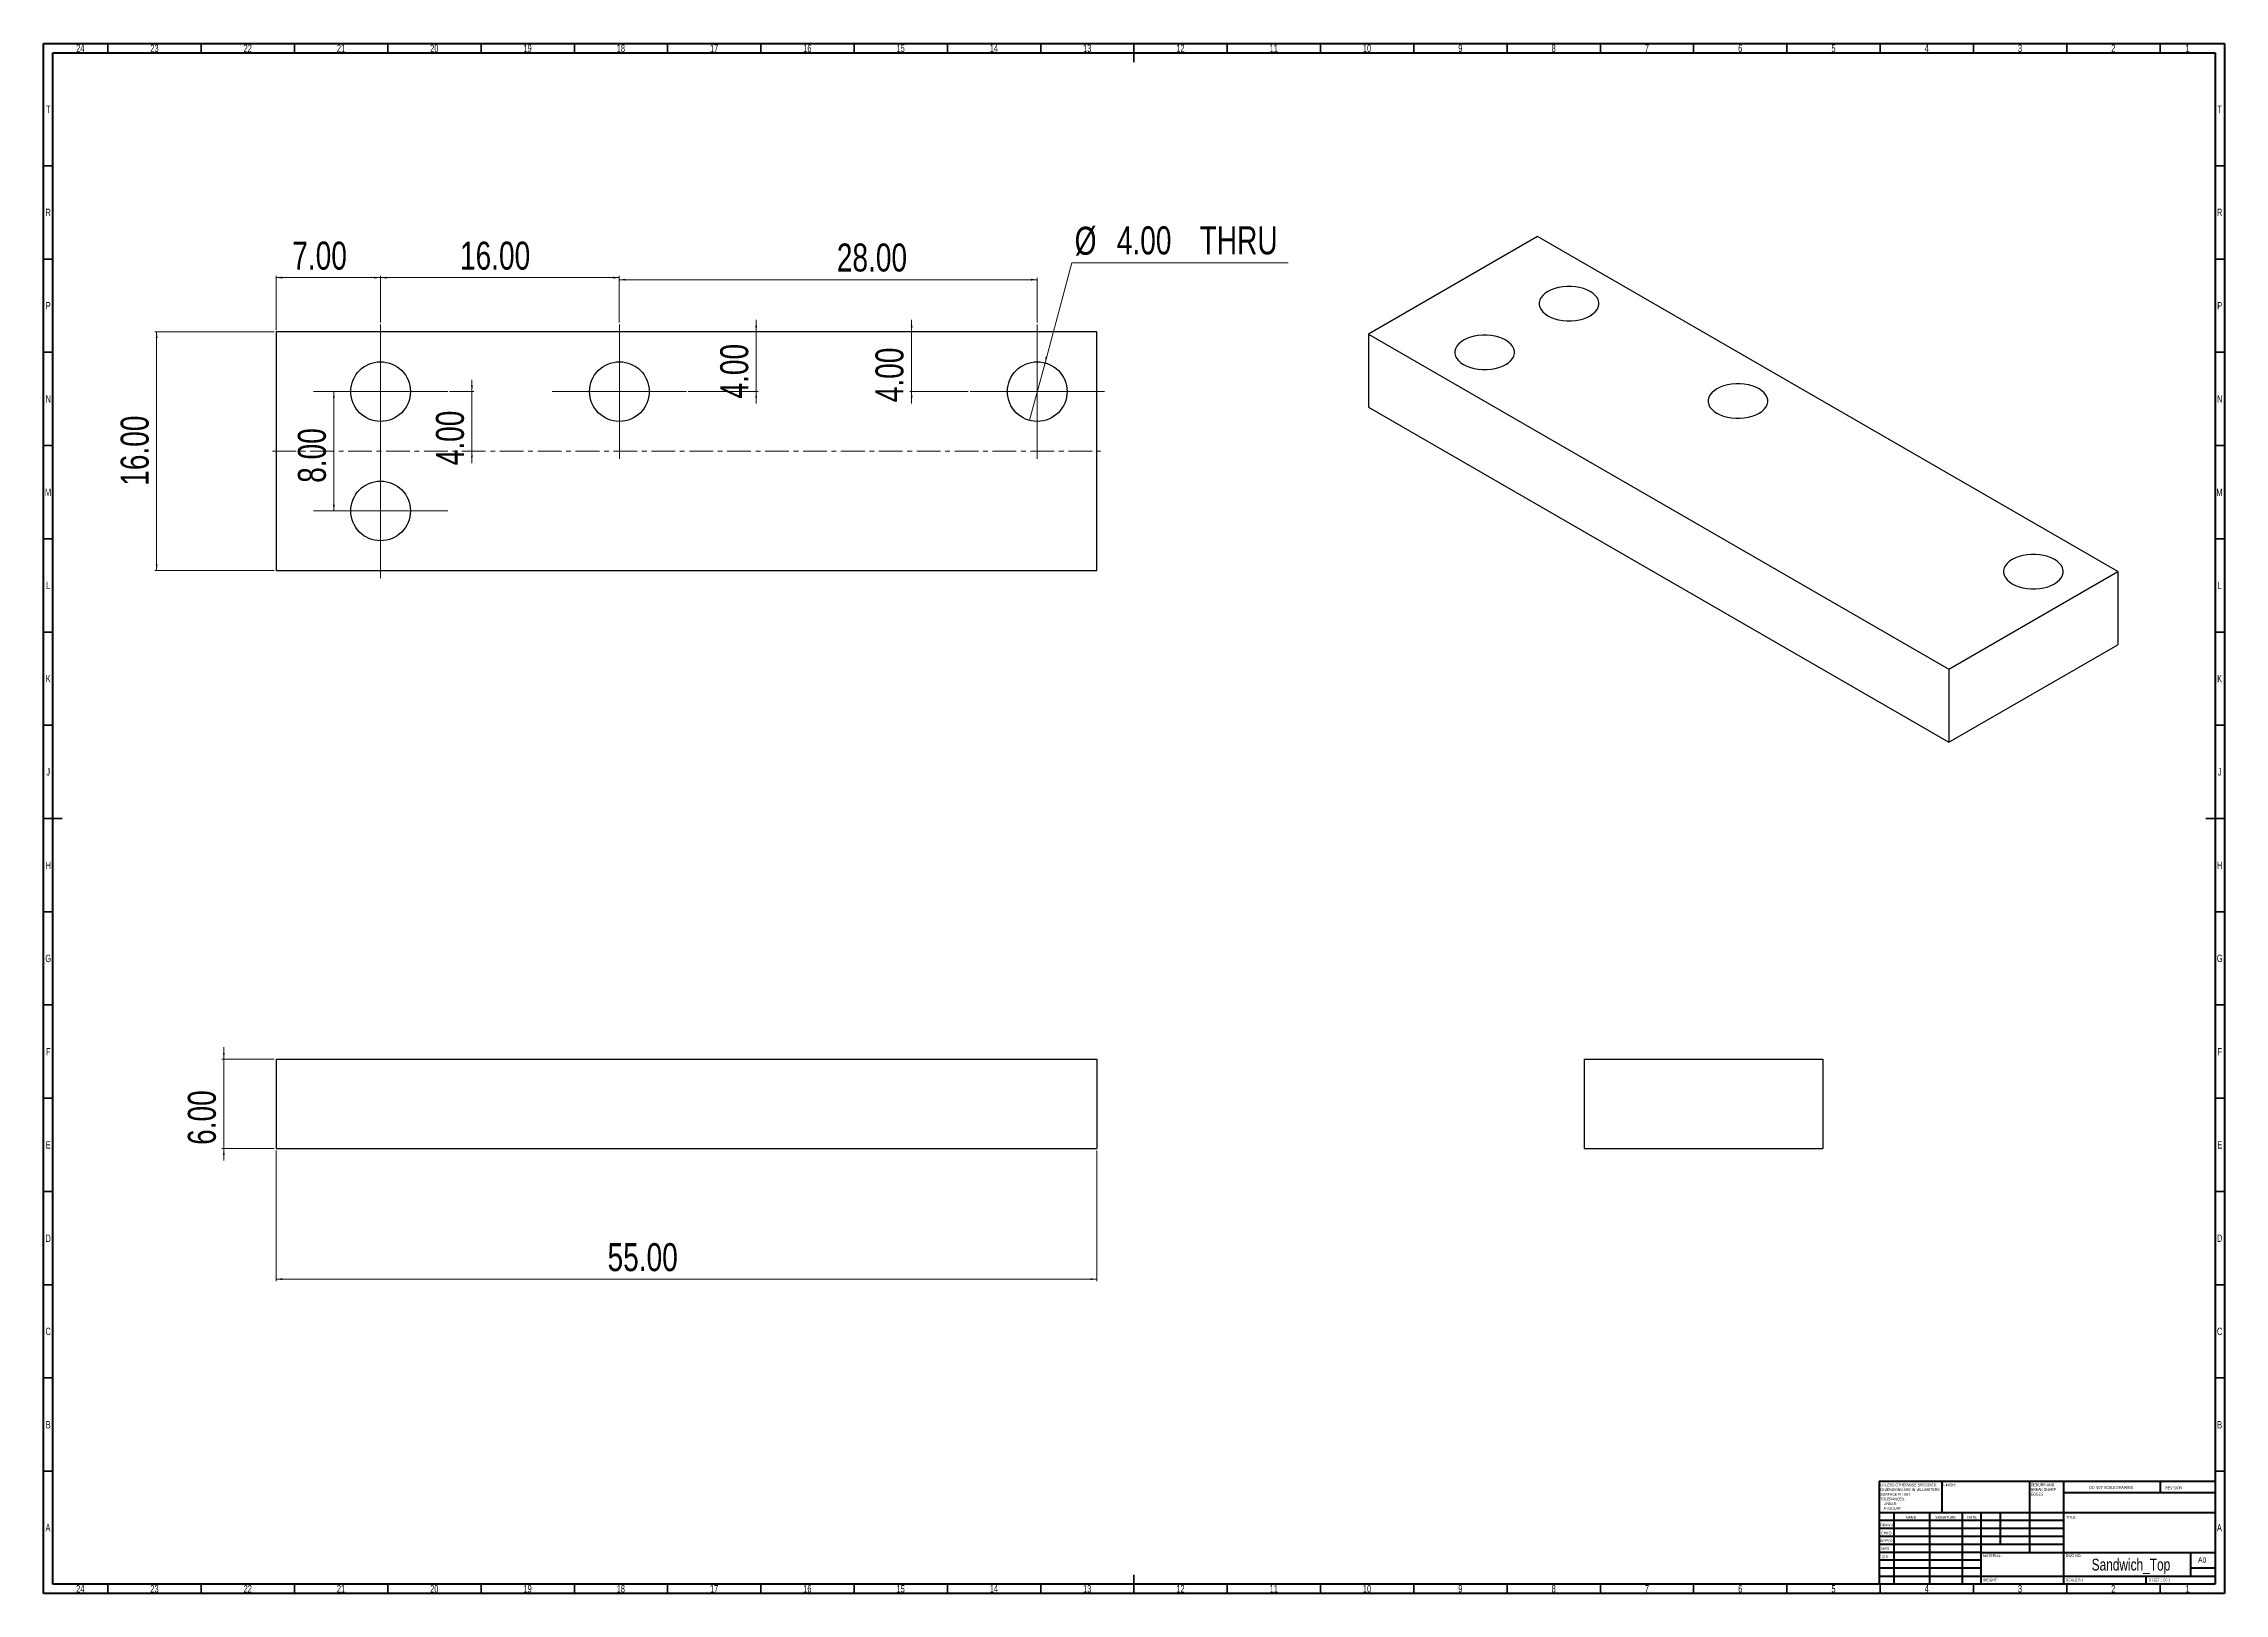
# Model space of a CAD drawing. Header units: millimetres. Extents: x 15 to 1184, y 5 to 836.
import ezdxf

# ---------------------------------------------------------------- set-up
doc = ezdxf.new("R2010")
doc.units = ezdxf.units.MM
doc.linetypes.add('CENTERX2', pattern=[20.32, 12.7, -2.54, 2.54, -2.54])
doc.styles.add('SLDTEXTSTYLE0', font='TXT', dxfattribs={"width": 0.75})
doc.styles.add('SLDTEXTSTYLE1', font='TXT', dxfattribs={"width": 0.686449})
doc.styles.add('SLDTEXTSTYLE2', font='TXT', dxfattribs={"width": 0.6875})
doc.dimstyles.new('SLDDIMSTYLE0', dxfattribs={"dimtxt": 15, "dimasz": 3.302, "dimexe": 0, "dimexo": 0.0625, "dimgap": 3.75, "dimtad": 1, "dimlfac": 0.125, "dimrnd": 1e-09, "dimzin": 4, "dimdsep": 46, "dimtxsty": 'SLDTEXTSTYLE0', "dimsah": 1, "dimcen": 0.09, "dimadec": 0, "dimazin": 1, "dimtfac": 1, "dimtmove": 0, "dimatfit": 0, "dimfxl": 0, "dimfrac": 2, "dimtolj": 1, "dimtzin": 12, "dimarcsym": 0})
doc.dimstyles.new('SLDDIMSTYLE1', dxfattribs={"dimtxt": 15, "dimasz": 3.302, "dimexe": 0, "dimexo": 0.0625, "dimgap": 3.75, "dimtad": 1, "dimlfac": 0.125, "dimrnd": 1e-09, "dimzin": 4, "dimdsep": 46, "dimtxsty": 'SLDTEXTSTYLE0', "dimsah": 1, "dimcen": 0.09, "dimadec": 0, "dimazin": 1, "dimtfac": 1, "dimtofl": 0, "dimtmove": 0, "dimatfit": 3, "dimfxl": 0, "dimfrac": 2, "dimtolj": 1, "dimtzin": 12, "dimarcsym": 0})
doc.dimstyles.new('SLDDIMSTYLE2', dxfattribs={"dimtxt": 15, "dimasz": 3.302, "dimexe": 0, "dimexo": 0.0625, "dimgap": 3.75, "dimtad": 0, "dimtih": 1, "dimtoh": 1, "dimlfac": 0.125, "dimrnd": 1e-09, "dimzin": 4, "dimdsep": 46, "dimtxsty": 'SLDTEXTSTYLE0', "dimblk1": 'NONE', "dimsah": 1, "dimcen": 0, "dimadec": 0, "dimazin": 1, "dimtfac": 1, "dimtmove": 0, "dimatfit": 3, "dimldrblk": 'NONE', "dimfxl": 0, "dimfrac": 2, "dimtolj": 1, "dimtzin": 12, "dimarcsym": 0})

# ---------------------------------------------------------------- blocks, each defined once
blk = doc.blocks.new('SW_NOTE_0')
at = {"color": 0, "linetype": 'Continuous', "lineweight": 0, "char_height": 1.5, "attachment_point": 1, "style": 'SLDTEXTSTYLE0'}
for s, insert in [('UNLESS OTHERWISE SPECIFIED:', (0, 1.9)), ('TOLERANCES:', (0, -5.6)), ('DIMENSIONS ARE IN MILLIMETERS', (0, -0.6)), ('SURFACE FINISH:', (0, -3.1)), ('ANGULAR:', (1.7, -10.6)), ('LINEAR:', (1.7, -8.1))]:
    blk.add_mtext(s, dxfattribs=dict(at, insert=insert))
blk = doc.blocks.new('SW_NOTE_0_1')
at = {"color": 0, "linetype": 'Continuous', "lineweight": 0, "char_height": 1.5, "attachment_point": 1, "style": 'SLDTEXTSTYLE0'}
for s, insert in [('DEBURR AND', (0, 1.9)), ('BREAK SHARP', (0, -0.6)), ('EDGES', (0, -3.1))]:
    blk.add_mtext(s, dxfattribs=dict(at, insert=insert))
blk = doc.blocks.new('_D')
at = {"color": 7, "linetype": 'Continuous', "lineweight": 0}
for p, q in [((111.6, 291.5), (111.6, 297.8)), ((138.6, 291.5), (110.6, 291.5)), ((111.6, 291.5), (111.6, 243.5)), ((138.6, 243.5), (110.6, 243.5)), ((111.6, 243.5), (111.6, 237.1))]:
    blk.add_line(p, q, dxfattribs=at)
at = {"color": 7, "linetype": 'Continuous', "lineweight": 18}
for points in [[(111.6, 291.5), (112.1, 294.8), (111.1, 294.8)], [(111.6, 243.5), (111.1, 240.2), (112.1, 240.2)]]:
    blk.add_solid(points, dxfattribs=at)
at = {"color": 7, "linetype": 'Continuous', "lineweight": 18, "insert": (92.3, 245.5), "char_height": 15, "attachment_point": 1, "rotation": 90, "style": 'SLDTEXTSTYLE0'}
blk.add_mtext('6.00', dxfattribs=at)
blk = doc.blocks.new('_D_1')
at = {"color": 7, "linetype": 'Continuous', "lineweight": 0}
for p, q in [((139.6, 242.5), (139.6, 172.5)), ((579.6, 242.5), (579.6, 172.5)), ((139.6, 173.5), (579.6, 173.5))]:
    blk.add_line(p, q, dxfattribs=at)
at = {"color": 7, "linetype": 'Continuous', "lineweight": 18}
for points in [[(139.6, 173.5), (142.9, 173), (142.9, 174)], [(579.6, 173.5), (576.3, 174), (576.3, 173)]]:
    blk.add_solid(points, dxfattribs=at)
at = {"color": 7, "linetype": 'Continuous', "lineweight": 18, "insert": (317.3, 192.8), "char_height": 15, "attachment_point": 1, "style": 'SLDTEXTSTYLE0'}
blk.add_mtext('55.00', dxfattribs=at)
blk = doc.blocks.new('_D_2')
at = {"color": 7, "linetype": 'Continuous', "lineweight": 0}
for p, q in [((551.8, 664.9), (566.1, 718.4)), ((566.1, 718.4), (682.1, 718.4)), ((543.5, 634), (551.8, 664.9))]:
    blk.add_line(p, q, dxfattribs=at)
at = {"color": 7, "linetype": 'Continuous', "lineweight": 18}
blk.add_solid([(551.8, 664.9), (553.1, 667.9), (552.1, 668.2)], dxfattribs=at)
at = {"color": 7, "linetype": 'Continuous', "lineweight": 18, "char_height": 15, "attachment_point": 1, "style": 'SLDTEXTSTYLE0'}
for s, insert in [('%%c', (567.7, 737.8)), ('4.00', (590.3, 738)), ('THRU', (634.7, 738))]:
    blk.add_mtext(s, dxfattribs=dict(at, insert=insert))
blk = doc.blocks.new('_None')
blk = doc.blocks.new('_D_3')
at = {"color": 7, "linetype": 'Continuous', "lineweight": 0}
for p, q in [((138.6, 681.4), (74.6, 681.4)), ((75.6, 681.4), (75.6, 553.4)), ((138.6, 553.4), (74.6, 553.4))]:
    blk.add_line(p, q, dxfattribs=at)
at = {"color": 7, "linetype": 'Continuous', "lineweight": 18}
for points in [[(75.6, 681.4), (75.1, 678.1), (76.1, 678.1)], [(75.6, 553.4), (76.1, 556.7), (75.1, 556.7)]]:
    blk.add_solid(points, dxfattribs=at)
at = {"color": 7, "linetype": 'Continuous', "lineweight": 18, "insert": (56.3, 598.9), "char_height": 15, "attachment_point": 1, "rotation": 90, "style": 'SLDTEXTSTYLE0'}
blk.add_mtext('16.00', dxfattribs=at)
blk = doc.blocks.new('_D_4')
at = {"color": 7, "linetype": 'Continuous', "lineweight": 0}
blk.add_line((170.6, 649.4), (170.6, 585.4), dxfattribs=at)
at = {"color": 7, "linetype": 'Continuous', "lineweight": 18}
for points in [[(170.6, 649.4), (170.1, 646.1), (171.1, 646.1)], [(170.6, 585.4), (171.1, 588.7), (170.1, 588.7)]]:
    blk.add_solid(points, dxfattribs=at)
at = {"color": 7, "linetype": 'Continuous', "lineweight": 18, "insert": (151.3, 600.5), "char_height": 15, "attachment_point": 1, "rotation": 90, "style": 'SLDTEXTSTYLE0'}
blk.add_mtext('8.00', dxfattribs=at)
blk = doc.blocks.new('_D_5')
at = {"color": 7, "linetype": 'Continuous', "lineweight": 0}
for p, q in [((139.6, 682.4), (139.6, 711.5)), ((195.6, 710.5), (139.6, 710.5)), ((195.6, 686.4), (195.6, 711.5))]:
    blk.add_line(p, q, dxfattribs=at)
at = {"color": 7, "linetype": 'Continuous', "lineweight": 18}
for points in [[(139.6, 710.5), (142.9, 710), (142.9, 711)], [(195.6, 710.5), (192.3, 711), (192.3, 710)]]:
    blk.add_solid(points, dxfattribs=at)
at = {"color": 7, "linetype": 'Continuous', "lineweight": 18, "insert": (148.3, 729.8), "char_height": 15, "attachment_point": 1, "style": 'SLDTEXTSTYLE0'}
blk.add_mtext('7.00', dxfattribs=at)
blk = doc.blocks.new('_D_6')
at = {"color": 7, "linetype": 'Continuous', "lineweight": 0}
for p, q in [((195.6, 686.4), (195.6, 711.5)), ((195.6, 710.5), (323.6, 710.5)), ((323.6, 686.4), (323.6, 711.5))]:
    blk.add_line(p, q, dxfattribs=at)
at = {"color": 7, "linetype": 'Continuous', "lineweight": 18}
for points in [[(195.6, 710.5), (198.9, 710), (198.9, 711)], [(323.6, 710.5), (320.3, 711), (320.3, 710)]]:
    blk.add_solid(points, dxfattribs=at)
at = {"color": 7, "linetype": 'Continuous', "lineweight": 18, "insert": (238.2, 729.8), "char_height": 15, "attachment_point": 1, "style": 'SLDTEXTSTYLE0'}
blk.add_mtext('16.00', dxfattribs=at)
blk = doc.blocks.new('_D_7')
at = {"color": 7, "linetype": 'Continuous', "lineweight": 0}
for p, q in [((323.6, 686.4), (323.6, 710.4)), ((323.6, 709.4), (547.6, 709.4)), ((547.6, 686.4), (547.6, 710.4))]:
    blk.add_line(p, q, dxfattribs=at)
at = {"color": 7, "linetype": 'Continuous', "lineweight": 18}
for points in [[(323.6, 709.4), (326.9, 708.9), (326.9, 709.9)], [(547.6, 709.4), (544.3, 709.9), (544.3, 708.9)]]:
    blk.add_solid(points, dxfattribs=at)
at = {"color": 7, "linetype": 'Continuous', "lineweight": 18, "insert": (440.2, 728.8), "char_height": 15, "attachment_point": 1, "style": 'SLDTEXTSTYLE0'}
blk.add_mtext('28.00', dxfattribs=at)
blk = doc.blocks.new('_D_8')
at = {"color": 7, "linetype": 'Continuous', "lineweight": 0}
for p, q in [((244.6, 649.4), (244.6, 655.8)), ((232.6, 649.4), (245.6, 649.4)), ((244.6, 649.4), (244.6, 617.4)), ((244.6, 617.4), (244.6, 611.1))]:
    blk.add_line(p, q, dxfattribs=at)
at = {"color": 7, "linetype": 'Continuous', "lineweight": 18}
for points in [[(244.6, 649.4), (245.1, 652.7), (244.1, 652.7)], [(244.6, 617.4), (244.1, 614.1), (245.1, 614.1)]]:
    blk.add_solid(points, dxfattribs=at)
at = {"color": 7, "linetype": 'Continuous', "lineweight": 18, "insert": (225.3, 609.9), "char_height": 15, "attachment_point": 1, "rotation": 90, "style": 'SLDTEXTSTYLE0'}
blk.add_mtext('4.00', dxfattribs=at)
blk = doc.blocks.new('_D_9')
at = {"color": 7, "linetype": 'Continuous', "lineweight": 0}
for p, q in [((397, 681.4), (397, 687.8)), ((397, 681.4), (397, 649.4)), ((360.6, 649.4), (398, 649.4)), ((397, 649.4), (397, 643.1))]:
    blk.add_line(p, q, dxfattribs=at)
at = {"color": 7, "linetype": 'Continuous', "lineweight": 18}
for points in [[(397, 681.4), (397.5, 684.7), (396.5, 684.7)], [(397, 649.4), (396.5, 646.1), (397.5, 646.1)]]:
    blk.add_solid(points, dxfattribs=at)
at = {"color": 7, "linetype": 'Continuous', "lineweight": 18, "insert": (377.7, 645.7), "char_height": 15, "attachment_point": 1, "rotation": 90, "style": 'SLDTEXTSTYLE0'}
blk.add_mtext('4.00', dxfattribs=at)
blk = doc.blocks.new('_D_10')
at = {"color": 7, "linetype": 'Continuous', "lineweight": 0}
for p, q in [((480.3, 681.4), (480.3, 687.8)), ((480.3, 681.4), (480.3, 649.4)), ((510.6, 649.4), (479.3, 649.4)), ((480.3, 649.4), (480.3, 643.1))]:
    blk.add_line(p, q, dxfattribs=at)
at = {"color": 7, "linetype": 'Continuous', "lineweight": 18}
for points in [[(480.3, 681.4), (480.8, 684.7), (479.8, 684.7)], [(480.3, 649.4), (479.8, 646.1), (480.8, 646.1)]]:
    blk.add_solid(points, dxfattribs=at)
at = {"color": 7, "linetype": 'Continuous', "lineweight": 18, "insert": (460.9, 643.7), "char_height": 15, "attachment_point": 1, "rotation": 90, "style": 'SLDTEXTSTYLE0'}
blk.add_mtext('4.00', dxfattribs=at)
blk = doc.blocks.new('SW_CENTERMARKSYMBOL_0')
at = {"color": 0, "linetype": 'Continuous', "lineweight": 18}
for p, q in [((0, 20), (0, 36)), ((0, 0), (0, 20)), ((-20, 0), (-36, 0)), ((0, 0), (-20, 0)), ((0, 0), (0, -20)), ((0, 0), (20, 0)), ((20, 0), (36, 0)), ((0, -20), (0, -36))]:
    blk.add_line(p, q, dxfattribs=at)
blk = doc.blocks.new('SW_CENTERMARKSYMBOL_1')
at = {"color": 0, "linetype": 'Continuous', "lineweight": 18}
for p, q in [((0, 20), (0, 36)), ((0, 0), (0, 20)), ((-20, 0), (-36, 0)), ((0, 0), (-20, 0)), ((0, 0), (0, -20)), ((0, 0), (20, 0)), ((20, 0), (36, 0)), ((0, -20), (0, -36))]:
    blk.add_line(p, q, dxfattribs=at)
blk = doc.blocks.new('SW_CENTERMARKSYMBOL_2')
at = {"color": 0, "linetype": 'Continuous', "lineweight": 18}
for p, q in [((0, 20), (0, 36)), ((0, 0), (0, 20)), ((-20, 0), (-36, 0)), ((0, 0), (-20, 0)), ((0, 0), (0, -20)), ((0, 0), (20, 0)), ((20, 0), (36, 0)), ((0, -20), (0, -36))]:
    blk.add_line(p, q, dxfattribs=at)
blk = doc.blocks.new('SW_CENTERMARKSYMBOL_3')
at = {"color": 0, "linetype": 'Continuous', "lineweight": 18}
for p, q in [((0, 20), (0, 36)), ((0, 0), (0, 20)), ((-20, 0), (-36, 0)), ((0, 0), (-20, 0)), ((0, 0), (0, -20)), ((0, 0), (20, 0)), ((20, 0), (36, 0)), ((0, -20), (0, -36))]:
    blk.add_line(p, q, dxfattribs=at)

msp = doc.modelspace()

# ---------------------------------------------------------------- linework, layer by layer
at = {"color": 7, "linetype": 'Continuous', "lineweight": 70}
for p, q in [((15, 5), (15, 836)), ((15, 836), (1184, 836)), ((20, 10), (20, 831)), ((20, 831), (1179, 831)), ((1179, 831), (1179, 10)), ((1184, 836), (1184, 5)), ((1184, 5), (15, 5)), ((1179, 10), (20, 10))]:
    msp.add_line(p, q, dxfattribs=at)
at = {"color": 7, "linetype": 'Continuous', "lineweight": 35}
for p, q in [((49.5, 831), (49.5, 836)), ((99.5, 831), (99.5, 836)), ((149.5, 831), (149.5, 836)), ((199.5, 831), (199.5, 836)), ((249.5, 831), (249.5, 836)), ((299.5, 831), (299.5, 836)), ((349.5, 831), (349.5, 836)), ((399.5, 831), (399.5, 836)), ((449.5, 831), (449.5, 836)), ((499.5, 831), (499.5, 836)), ((549.5, 831), (549.5, 836)), ((599.5, 836), (599.5, 826)), ((599.5, 831), (599.5, 836)), ((649.5, 831), (649.5, 836)), ((699.5, 831), (699.5, 836)), ((749.5, 831), (749.5, 836)), ((799.5, 831), (799.5, 836)), ((849.5, 831), (849.5, 836)), ((899.5, 831), (899.5, 836)), ((949.5, 831), (949.5, 836)), ((999.5, 831), (999.5, 836)), ((1049.5, 831), (1049.5, 836)), ((1099.5, 831), (1099.5, 836)), ((1149.5, 831), (1149.5, 836)), ((20, 770.5), (15, 770.5)), ((1179, 770.5), (1184, 770.5)), ((20, 720.5), (15, 720.5)), ((1179, 720.5), (1184, 720.5)), ((20, 670.5), (15, 670.5)), ((1179, 670.5), (1184, 670.5)), ((20, 620.5), (15, 620.5)), ((1179, 620.5), (1184, 620.5)), ((20, 570.5), (15, 570.5)), ((1179, 570.5), (1184, 570.5)), ((20, 520.5), (15, 520.5)), ((1179, 520.5), (1184, 520.5)), ((20, 470.5), (15, 470.5)), ((1179, 470.5), (1184, 470.5)), ((15, 420.5), (25, 420.5)), ((20, 420.5), (15, 420.5)), ((1184, 420.5), (1174, 420.5)), ((1179, 420.5), (1184, 420.5)), ((20, 370.5), (15, 370.5)), ((1179, 370.5), (1184, 370.5)), ((20, 320.5), (15, 320.5)), ((1179, 320.5), (1184, 320.5)), ((20, 270.5), (15, 270.5)), ((1179, 270.5), (1184, 270.5)), ((20, 220.5), (15, 220.5)), ((1179, 220.5), (1184, 220.5)), ((20, 170.5), (15, 170.5)), ((1179, 170.5), (1184, 170.5)), ((20, 120.5), (15, 120.5)), ((1179, 120.5), (1184, 120.5)), ((20, 70.5), (15, 70.5)), ((1179, 70.5), (1184, 70.5)), ((599.5, 5), (599.5, 15)), ((49.5, 10), (49.5, 5)), ((99.5, 10), (99.5, 5)), ((149.5, 10), (149.5, 5)), ((199.5, 10), (199.5, 5)), ((249.5, 10), (249.5, 5)), ((299.5, 10), (299.5, 5)), ((349.5, 10), (349.5, 5)), ((399.5, 10), (399.5, 5)), ((449.5, 10), (449.5, 5)), ((499.5, 10), (499.5, 5)), ((549.5, 10), (549.5, 5)), ((599.5, 10), (599.5, 5)), ((649.5, 10), (649.5, 5)), ((699.5, 10), (699.5, 5)), ((749.5, 10), (749.5, 5)), ((799.5, 10), (799.5, 5)), ((849.5, 10), (849.5, 5)), ((899.5, 10), (899.5, 5)), ((949.5, 10), (949.5, 5)), ((999.5, 10), (999.5, 5)), ((1049.5, 10), (1049.5, 5)), ((1099.5, 10), (1099.5, 5)), ((1149.5, 10), (1149.5, 5))]:
    msp.add_line(p, q, dxfattribs=at)
at = {"color": 7, "linetype": 'Continuous', "lineweight": 25}
for p, q in [((815.758, 732.499), (725.249, 680.249)), ((1126.885, 552.89), (815.758, 732.499)), ((579.633, 681.419), (139.633, 681.419)), ((139.633, 681.419), (139.633, 553.419)), ((579.633, 553.419), (579.633, 681.419)), ((725.249, 680.249), (1036.376, 500.64)), ((725.249, 680.249), (725.249, 641.055)), ((725.249, 641.055), (1036.376, 461.446)), ((139.633, 553.419), (579.633, 553.419)), ((1036.376, 500.64), (1126.885, 552.89)), ((1126.885, 552.89), (1126.885, 513.696)), ((1036.376, 461.446), (1126.885, 513.696)), ((1036.376, 500.64), (1036.376, 461.446)), ((139.633, 291.488), (139.633, 243.488)), ((139.633, 291.488), (579.633, 291.488)), ((579.633, 291.488), (579.633, 243.488)), ((840.836, 291.488), (840.836, 243.488)), ((840.836, 291.488), (968.836, 291.488)), ((968.836, 291.488), (968.836, 243.488)), ((139.633, 243.488), (579.633, 243.488)), ((840.836, 243.488), (968.836, 243.488))]:
    msp.add_line(p, q, dxfattribs=at)
at = {"color": 7, "linetype": 'CENTERX2', "lineweight": 18}
msp.add_line((137.633, 617.419), (581.633, 617.419), dxfattribs=at)
at = {"color": 7, "linetype": 'Continuous', "lineweight": 50}
for p, q in [((999, 65.25), (1179, 65.25)), ((999, 65.25), (999, 10)), ((1032.8, 48.25), (1032.8, 65.25)), ((1079.6, 65.25), (1079.6, 27)), ((1097.8, 65.25), (1097.8, 10)), ((1179, 58.875), (1097.8, 58.875)), ((1149.8, 58.875), (1149.8, 65.25)), ((1179, 48.25), (999, 48.25)), ((1006.8, 48.25), (1006.8, 10)), ((1025.991, 48.25), (1025.991, 10)), ((1043.399, 48.25), (1043.399, 10)), ((1053.6, 10), (1053.6, 48.25)), ((1064, 31.25), (1064, 48.25)), ((1097.8, 44), (999, 44)), ((1097.8, 39.75), (999, 39.75)), ((1097.8, 35.5), (999, 35.5)), ((1097.8, 31.25), (999, 31.25)), ((1053.6, 27), (999, 27)), ((1053.6, 27), (1179, 27)), ((1166, 14.25), (1166, 27)), ((1053.6, 22.75), (999, 22.75)), ((1053.6, 18.5), (999, 18.5)), ((999, 14.25), (1179, 14.25)), ((1142, 10), (1142, 14.25)), ((1179, 18.5), (1166, 18.5))]:
    msp.add_line(p, q, dxfattribs=at)
at = {"color": 7, "linetype": 'Continuous', "lineweight": 25, "flags": 128}
for points in [[(821.415, 690.046), (823.14, 689.183), (825.061, 688.471), (827.137, 687.923), (829.328, 687.552), (831.587, 687.364), (833.87, 687.364), (836.13, 687.552), (838.32, 687.923), (840.397, 688.471), (842.317, 689.183), (844.042, 690.046), (845.537, 691.042), (846.772, 692.151), (847.72, 693.35), (848.363, 694.614), (848.688, 695.919), (848.688, 697.236), (848.363, 698.541), (847.72, 699.805), (846.772, 701.004), (845.537, 702.113), (844.042, 703.109), (842.317, 703.972), (840.397, 704.684), (838.32, 705.232), (836.13, 705.603), (833.87, 705.791), (831.587, 705.791), (829.328, 705.603), (827.137, 705.232), (825.061, 704.684), (823.14, 703.972), (821.415, 703.109), (819.92, 702.113), (818.686, 701.004), (817.738, 699.805), (817.094, 698.541), (816.77, 697.236), (816.77, 695.919), (817.094, 694.614), (817.738, 693.35), (818.686, 692.151), (819.92, 691.042), (821.415, 690.046)], [(776.16, 663.921), (777.885, 663.058), (779.806, 662.346), (781.882, 661.798), (784.073, 661.427), (786.332, 661.239), (788.615, 661.239), (790.875, 661.427), (793.065, 661.798), (795.142, 662.346), (797.062, 663.058), (798.788, 663.921), (800.283, 664.917), (801.517, 666.026), (802.465, 667.225), (803.108, 668.489), (803.433, 669.793), (803.433, 671.111), (803.108, 672.416), (802.465, 673.68), (801.517, 674.879), (800.283, 675.988), (798.788, 676.984), (797.062, 677.847), (795.142, 678.559), (793.065, 679.107), (790.875, 679.478), (788.615, 679.665), (786.332, 679.665), (784.073, 679.478), (781.882, 679.107), (779.806, 678.559), (777.885, 677.847), (776.16, 676.984), (774.665, 675.988), (773.431, 674.879), (772.483, 673.68), (771.84, 672.416), (771.515, 671.111), (771.515, 669.793), (771.84, 668.489), (772.483, 667.225), (773.431, 666.026), (774.665, 664.917), (776.16, 663.921)], [(911.925, 637.796), (913.65, 636.933), (915.57, 636.221), (917.647, 635.673), (919.837, 635.302), (922.097, 635.114), (924.38, 635.114), (926.639, 635.302), (928.83, 635.673), (930.906, 636.221), (932.827, 636.933), (934.552, 637.796), (936.047, 638.792), (937.281, 639.901), (938.23, 641.1), (938.873, 642.364), (939.198, 643.668), (939.198, 644.986), (938.873, 646.291), (938.23, 647.555), (937.281, 648.754), (936.047, 649.863), (934.552, 650.859), (932.827, 651.722), (930.906, 652.434), (928.83, 652.982), (926.639, 653.353), (924.38, 653.54), (922.097, 653.54), (919.837, 653.353), (917.647, 652.982), (915.57, 652.434), (913.65, 651.722), (911.925, 650.859), (910.43, 649.863), (909.196, 648.754), (908.247, 647.555), (907.604, 646.291), (907.279, 644.986), (907.279, 643.668), (907.604, 642.364), (908.247, 641.1), (909.196, 639.901), (910.43, 638.792), (911.925, 637.796)], [(1070.317, 546.358), (1072.042, 545.495), (1073.962, 544.783), (1076.039, 544.235), (1078.229, 543.864), (1080.489, 543.677), (1082.772, 543.677), (1085.031, 543.864), (1087.222, 544.235), (1089.298, 544.783), (1091.219, 545.495), (1092.944, 546.358), (1094.439, 547.354), (1095.673, 548.463), (1096.622, 549.662), (1097.265, 550.926), (1097.59, 552.231), (1097.59, 553.549), (1097.265, 554.853), (1096.622, 556.118), (1095.673, 557.316), (1094.439, 558.425), (1092.944, 559.421), (1091.219, 560.284), (1089.298, 560.996), (1087.222, 561.544), (1085.031, 561.915), (1082.772, 562.103), (1080.489, 562.103), (1078.229, 561.915), (1076.039, 561.544), (1073.962, 560.996), (1072.042, 560.284), (1070.317, 559.421), (1068.822, 558.425), (1067.587, 557.316), (1066.639, 556.118), (1065.996, 554.853), (1065.671, 553.549), (1065.671, 552.231), (1065.996, 550.926), (1066.639, 549.662), (1067.587, 548.463), (1068.822, 547.354), (1070.317, 546.358)]]:
    msp.add_lwpolyline(points, dxfattribs=at)
at = {"color": 7, "linetype": 'Continuous', "lineweight": 25}
for centre in [(195.633, 649.419), (323.633, 649.419), (547.633, 649.419), (195.633, 585.419)]:
    msp.add_circle(centre, 16, dxfattribs=at)

# ---------------------------------------------------------------- block references
at = {"color": 7, "linetype": 'Continuous', "lineweight": 0}
for name, p in [('SW_CENTERMARKSYMBOL_2', (195.633, 649.419)), ('SW_CENTERMARKSYMBOL_0', (323.633, 649.419)), ('SW_CENTERMARKSYMBOL_1', (547.633, 649.419)), ('SW_CENTERMARKSYMBOL_3', (195.633, 585.419)), ('SW_NOTE_0', (999.594, 61.987)), ('SW_NOTE_0_1', (1080.309, 62.069))]:
    msp.add_blockref(name, p, dxfattribs=at)

# ---------------------------------------------------------------- texts
for s, insert, char_height, attachment_point, style in [('24', (34.67, 835.474), 3.9687, 2, 'SLDTEXTSTYLE0'), ('23', (74.42, 835.474), 3.9687, 2, 'SLDTEXTSTYLE0'), ('22', (124.42, 835.474), 3.9687, 2, 'SLDTEXTSTYLE0'), ('21', (174.42, 835.474), 3.9687, 2, 'SLDTEXTSTYLE0'), ('20', (224.42, 835.474), 3.9687, 2, 'SLDTEXTSTYLE0'), ('19', (274.42, 835.474), 3.9687, 2, 'SLDTEXTSTYLE0'), ('18', (324.42, 835.474), 3.9687, 2, 'SLDTEXTSTYLE0'), ('17', (374.42, 835.474), 3.9687, 2, 'SLDTEXTSTYLE0'), ('16', (424.42, 835.474), 3.9687, 2, 'SLDTEXTSTYLE0'), ('15', (474.42, 835.474), 3.9687, 2, 'SLDTEXTSTYLE0'), ('14', (524.42, 835.474), 3.9687, 2, 'SLDTEXTSTYLE0'), ('13', (574.42, 835.474), 3.9687, 2, 'SLDTEXTSTYLE0'), ('12', (624.42, 835.474), 3.9687, 2, 'SLDTEXTSTYLE0'), ('11', (674.42, 835.474), 3.9687, 2, 'SLDTEXTSTYLE0'), ('10', (724.42, 835.474), 3.9687, 2, 'SLDTEXTSTYLE0'), ('9', (774.46, 835.474), 3.969, 2, 'SLDTEXTSTYLE0'), ('8', (824.46, 835.474), 3.969, 2, 'SLDTEXTSTYLE0'), ('7', (874.46, 835.474), 3.969, 2, 'SLDTEXTSTYLE0'), ('6', (924.46, 835.474), 3.969, 2, 'SLDTEXTSTYLE0'), ('5', (974.46, 835.474), 3.969, 2, 'SLDTEXTSTYLE0'), ('4', (1024.46, 835.474), 3.969, 2, 'SLDTEXTSTYLE0'), ('3', (1074.46, 835.474), 3.969, 2, 'SLDTEXTSTYLE0'), ('2', (1124.46, 835.474), 3.969, 2, 'SLDTEXTSTYLE0'), ('1', (1164.21, 835.474), 3.969, 2, 'SLDTEXTSTYLE0'), ('T', (17.488, 802.724), 3.969, 2, 'SLDTEXTSTYLE0'), ('T', (1181.488, 802.724), 3.969, 2, 'SLDTEXTSTYLE0'), ('R', (17.444, 747.474), 3.969, 2, 'SLDTEXTSTYLE0'), ('R', (1181.444, 747.474), 3.969, 2, 'SLDTEXTSTYLE0'), ('P', (17.485, 697.418), 3.969, 2, 'SLDTEXTSTYLE0'), ('P', (1181.485, 697.418), 3.969, 2, 'SLDTEXTSTYLE0'), ('N', (17.464, 647.474), 3.969, 2, 'SLDTEXTSTYLE0'), ('N', (1181.464, 647.474), 3.969, 2, 'SLDTEXTSTYLE0'), ('M', (17.362, 597.418), 3.969, 2, 'SLDTEXTSTYLE0'), ('M', (1181.362, 597.418), 3.969, 2, 'SLDTEXTSTYLE0'), ('L', (17.455, 547.474), 3.969, 2, 'SLDTEXTSTYLE0'), ('L', (1181.455, 547.474), 3.969, 2, 'SLDTEXTSTYLE0'), ('K', (17.489, 497.418), 3.969, 2, 'SLDTEXTSTYLE0'), ('K', (1181.489, 497.418), 3.969, 2, 'SLDTEXTSTYLE0'), ('J', (17.465, 447.474), 3.969, 2, 'SLDTEXTSTYLE0'), ('J', (1181.465, 447.474), 3.969, 2, 'SLDTEXTSTYLE0'), ('H', (17.49, 397.418), 3.969, 2, 'SLDTEXTSTYLE0'), ('H', (1181.49, 397.418), 3.969, 2, 'SLDTEXTSTYLE0'), ('G', (17.487, 347.474), 3.969, 2, 'SLDTEXTSTYLE0'), ('G', (1181.487, 347.474), 3.969, 2, 'SLDTEXTSTYLE0'), ('F', (17.458, 297.418), 3.969, 2, 'SLDTEXTSTYLE0'), ('F', (1181.458, 297.418), 3.969, 2, 'SLDTEXTSTYLE0'), ('E', (17.508, 247.474), 3.969, 2, 'SLDTEXTSTYLE0'), ('E', (1181.508, 247.474), 3.969, 2, 'SLDTEXTSTYLE0'), ('D', (17.453, 197.418), 3.969, 2, 'SLDTEXTSTYLE0'), ('D', (1181.453, 197.418), 3.969, 2, 'SLDTEXTSTYLE0'), ('C', (17.459, 147.474), 3.969, 2, 'SLDTEXTSTYLE0'), ('C', (1181.459, 147.474), 3.969, 2, 'SLDTEXTSTYLE0'), ('B', (17.471, 97.418), 3.969, 2, 'SLDTEXTSTYLE0'), ('B', (1181.471, 97.418), 3.969, 2, 'SLDTEXTSTYLE0'), ('FINISH:', (1033.371, 63.919), 1.5, 1, 'SLDTEXTSTYLE0'), ('DO NOT SCALE DRAWING', (1111.615, 62.533), 1.5, 1, 'SLDTEXTSTYLE0'), ('REVISION', (1152.328, 62.335), 1.5, 1, 'SLDTEXTSTYLE0'), ('A', (17.34, 42.224), 3.969, 2, 'SLDTEXTSTYLE0'), ('DRAWN', (999.643, 42.385), 1.5, 1, 'SLDTEXTSTYLE1'), ("CHK'D", (999.939, 38.162), 1.5, 1, 'SLDTEXTSTYLE0'), ('NAME', (1013.322, 46.501), 1.5, 1, 'SLDTEXTSTYLE0'), ('SIGNATURE', (1029.034, 46.562), 1.5, 1, 'SLDTEXTSTYLE0'), ('DATE', (1046.215, 46.576), 1.5, 1, 'SLDTEXTSTYLE0'), ('TITLE:', (1099.09, 46.576), 1.5, 1, 'SLDTEXTSTYLE0'), ('A', (1181.34, 42.224), 3.969, 2, 'SLDTEXTSTYLE0'), ("APPV'D", (999.402, 34.066), 1.5, 1, 'SLDTEXTSTYLE0'), ('MFG', (1000.124, 29.716), 1.5, 1, 'SLDTEXTSTYLE0'), ('Q.A', (1000.509, 25.505), 1.5, 1, 'SLDTEXTSTYLE0'), ('MATERIAL:', (1054.646, 25.986), 1.5, 1, 'SLDTEXTSTYLE0'), ('DWG NO.', (1098.953, 25.986), 1.5, 1, 'SLDTEXTSTYLE0'), ('Sandwich_Top', (1133.915, 23.607), 6.35, 2, 'SLDTEXTSTYLE0'), ('A0', (1169.871, 24.406), 2.9104, 1, 'SLDTEXTSTYLE0'), ('WEIGHT:', (1054.618, 12.949), 1.4986, 1, 'SLDTEXTSTYLE0'), ('SCALE:5:1', (1099.074, 12.9), 1.5, 1, 'SLDTEXTSTYLE0'), ('SHEET 1 OF 1', (1143.478, 12.9), 1.5, 1, 'SLDTEXTSTYLE2'), ('24', (34.67, 9.474), 3.9687, 2, 'SLDTEXTSTYLE0'), ('23', (74.42, 9.474), 3.9687, 2, 'SLDTEXTSTYLE0'), ('22', (124.42, 9.474), 3.9687, 2, 'SLDTEXTSTYLE0'), ('21', (174.42, 9.474), 3.9687, 2, 'SLDTEXTSTYLE0'), ('20', (224.42, 9.474), 3.9687, 2, 'SLDTEXTSTYLE0'), ('19', (274.42, 9.474), 3.9687, 2, 'SLDTEXTSTYLE0'), ('18', (324.42, 9.474), 3.9687, 2, 'SLDTEXTSTYLE0'), ('17', (374.42, 9.474), 3.9687, 2, 'SLDTEXTSTYLE0'), ('16', (424.42, 9.474), 3.9687, 2, 'SLDTEXTSTYLE0'), ('15', (474.42, 9.474), 3.9687, 2, 'SLDTEXTSTYLE0'), ('14', (524.42, 9.474), 3.9687, 2, 'SLDTEXTSTYLE0'), ('13', (574.42, 9.474), 3.9687, 2, 'SLDTEXTSTYLE0'), ('12', (624.42, 9.474), 3.9687, 2, 'SLDTEXTSTYLE0'), ('11', (674.42, 9.474), 3.9687, 2, 'SLDTEXTSTYLE0'), ('10', (724.42, 9.474), 3.9687, 2, 'SLDTEXTSTYLE0'), ('9', (774.46, 9.474), 3.969, 2, 'SLDTEXTSTYLE0'), ('8', (824.46, 9.474), 3.969, 2, 'SLDTEXTSTYLE0'), ('7', (874.46, 9.474), 3.969, 2, 'SLDTEXTSTYLE0'), ('6', (924.46, 9.474), 3.969, 2, 'SLDTEXTSTYLE0'), ('5', (974.46, 9.474), 3.969, 2, 'SLDTEXTSTYLE0'), ('4', (1024.46, 9.474), 3.969, 2, 'SLDTEXTSTYLE0'), ('3', (1074.46, 9.474), 3.969, 2, 'SLDTEXTSTYLE0'), ('2', (1124.46, 9.474), 3.969, 2, 'SLDTEXTSTYLE0'), ('1', (1164.21, 9.474), 3.969, 2, 'SLDTEXTSTYLE0')]:
    msp.add_mtext(s, dxfattribs=dict(at, insert=insert, char_height=char_height, attachment_point=attachment_point, style=style))

# ---------------------------------------------------------------- dimensions: what is measured, and where the dimension line sits
at = {"color": 7, "linetype": 'Continuous', "lineweight": 18}
dim = msp.add_diameter_dim_2p(p1=(543.492, 633.964), p2=(551.775, 664.874), text='<> THRU', dimstyle='SLDDIMSTYLE2', dxfattribs=at)
dim.commit()
dim.dimension.update_dxf_attribs({"geometry": '_D_2', "text_midpoint": (624.905, 730.436), "dimtype": 163})
for base, p1, p2, picture, middle in [((139.633, 710.462), (195.633, 685.419), (139.633, 681.419), '_D_5', (167.675, 710.462)), ((323.633, 710.462), (195.633, 685.419), (323.633, 685.419), '_D_6', (263.124, 710.462)), ((547.633, 709.419), (323.633, 685.419), (547.633, 685.419), '_D_7', (465.148, 709.419))]:
    dim = msp.add_linear_dim(base=base, p1=p1, p2=p2, dimstyle='SLDDIMSTYLE1', dxfattribs=at)
    dim.commit()
    dim.dimension.update_dxf_attribs({"geometry": picture, "text_midpoint": middle, "dimtype": 160})
for base, p1, p2, angle, dimstyle, picture, middle in [((75.633, 553.419), (139.633, 681.419), (139.633, 553.419), 90, 'SLDDIMSTYLE1', '_D_3', (75.633, 623.796)), ((397.006, 649.419), (579.633, 681.419), (359.633, 649.419), 90, 'SLDDIMSTYLE0', '_D_9', (397.006, 665.124)), ((480.265, 649.419), (579.633, 681.419), (511.633, 649.419), 90, 'SLDDIMSTYLE0', '_D_10', (480.265, 663.106)), ((244.615, 617.419), (231.633, 649.419), (137.633, 617.419), 90, 'SLDDIMSTYLE0', '_D_8', (244.615, 629.297)), ((170.628, 585.419), (159.633, 649.419), (159.633, 585.419), 90, 'SLDDIMSTYLE1', '_D_4', (170.628, 619.876)), ((111.633, 243.488), (139.633, 291.488), (139.633, 243.488), 90, 'SLDDIMSTYLE0', '_D', (111.633, 264.882)), ((579.633, 173.488), (139.633, 243.488), (579.633, 243.488), 0, 'SLDDIMSTYLE1', '_D_1', (342.282, 173.488))]:
    dim = msp.add_linear_dim(base=base, p1=p1, p2=p2, angle=angle, dimstyle=dimstyle, dxfattribs=at)
    dim.commit()
    dim.dimension.update_dxf_attribs({"geometry": picture, "text_midpoint": middle, "dimtype": 160})

doc.saveas('drawing.dxf')
